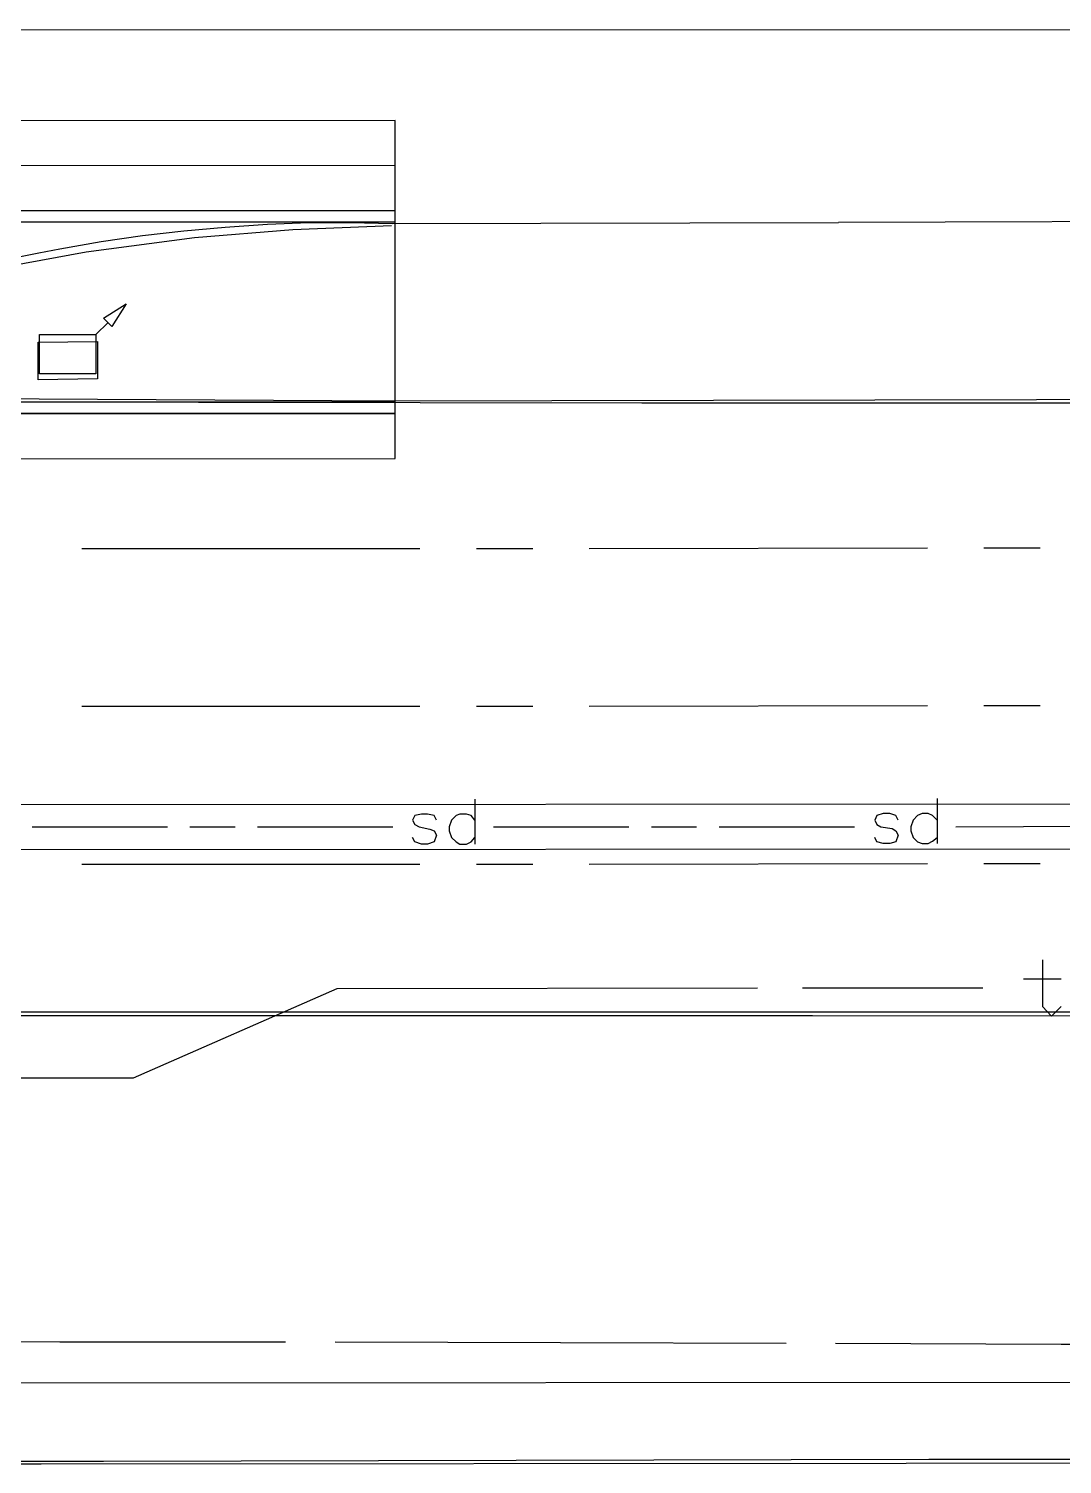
# Model space of a CAD drawing. Header units: feet. Extents: x 0 to 650, y -1 to 437.
# Drawn here: x 395 to 440.8, y 231 to 294.7 of the extents above; entities that cross this region are included whole.
import ezdxf

# ---------------------------------------------------------------- set-up
doc = ezdxf.new("R2010")
doc.units = ezdxf.units.FT
for name, color, linetype in [('DRENAJE_PLUVIAL', 3, 'CONTINUOUS'), ('EJE_VIA', 7, 'CONTINUOUS'), ('ESTRUCTURAS', 7, 'CONTINUOUS'), ('METRO_RW', 140, 'CONTINUOUS'), ('TELECOM', 30, 'CONTINUOUS'), ('TOPO', 8, 'CONTINUOUS')]:
    doc.layers.add(name, color=color, linetype=linetype)

msp = doc.modelspace()

# ---------------------------------------------------------------- linework, layer by layer
at = {"layer": 'DRENAJE_PLUVIAL'}
for p, q in [((414.767, 260.5), (414.767, 258.5)), ((435.267, 260.533), (435.267, 258.533)), ((259.333, 260.2), (531.467, 260.333)), ((395.133, 259.267), (401.133, 259.267)), ((402.133, 259.267), (404.133, 259.267)), ((405.133, 259.267), (411.133, 259.267)), ((415.6, 259.267), (421.6, 259.267)), ((422.6, 259.267), (424.6, 259.267)), ((425.6, 259.267), (431.6, 259.267)), ((436.1, 259.267), (442.1, 259.3)), ((259.333, 258.2), (531.467, 258.333))]:
    msp.add_line(p, q, dxfattribs=at)
for points in [[(413.067, 259.567), (412.967, 259.767), (412.667, 259.833), (412.4, 259.833), (412.1, 259.767), (412, 259.567), (412.1, 259.367), (412.3, 259.267), (412.767, 259.167), (412.967, 259.1), (413.067, 258.9), (412.967, 258.6), (412.667, 258.5), (412.4, 258.5), (412.1, 258.6), (412, 258.8)], [(414.767, 259.567), (414.6, 259.767), (414.4, 259.833), (414.1, 259.833), (413.933, 259.767), (413.733, 259.567), (413.633, 259.267), (413.633, 259.1), (413.733, 258.8), (413.933, 258.6), (414.1, 258.5), (414.4, 258.5), (414.6, 258.6), (414.767, 258.8)], [(433.533, 259.567), (433.433, 259.767), (433.167, 259.867), (432.867, 259.867), (432.6, 259.767), (432.5, 259.567), (432.6, 259.367), (432.767, 259.267), (433.267, 259.2), (433.433, 259.1), (433.533, 258.9), (433.433, 258.6), (433.167, 258.533), (432.867, 258.533), (432.6, 258.6), (432.5, 258.8)], [(435.267, 259.567), (435.067, 259.767), (434.867, 259.867), (434.6, 259.867), (434.4, 259.767), (434.2, 259.567), (434.1, 259.267), (434.1, 259.1), (434.2, 258.8), (434.4, 258.6), (434.6, 258.533), (434.867, 258.533), (435.067, 258.633), (435.267, 258.8)]]:
    msp.add_lwpolyline(points, dxfattribs=at)
at = {"layer": 'EJE_VIA'}
for p, q in [((411.233, 275.6), (411.233, 290.6)), ((411.233, 288.6), (355.833, 288.567)), ((373.167, 286.6), (411.233, 286.6)), ((373.167, 286.1), (411.233, 286.1)), ((411.233, 278.1), (373.167, 278.1)), ((411.233, 277.6), (373.167, 277.6)), ((375.433, 277.6), (411.233, 277.6)), ((352.833, 275.567), (411.233, 275.6)), ((352.833, 275.567), (411.233, 275.6)), ((412.333, 264.6), (397.333, 264.6)), ((417.333, 264.6), (414.833, 264.6)), ((434.833, 264.633), (419.833, 264.6)), ((439.833, 264.633), (437.333, 264.633))]:
    msp.add_line(p, q, dxfattribs=at)
msp.add_lwpolyline([(411.233, 290.6), (352.533, 290.567), (347.833, 285.9), (347.833, 277.5), (350.033, 277.5)], dxfattribs=at)
at = {"layer": 'ESTRUCTURAS'}
for points in [[(398.667, 281.467), (398.3, 281.833), (399.3, 282.467), (398.667, 281.467)], [(398.5, 281.633), (397.967, 281.1), (397.967, 279.367), (395.467, 279.367), (395.467, 281.1), (397.967, 281.1)], [(395.4, 279.1), (395.4, 280.767), (398.033, 280.8), (398.033, 279.133), (395.4, 279.1)]]:
    msp.add_lwpolyline(points, dxfattribs=at)
at = {"layer": 'METRO_RW'}
for p, q in [((531.467, 294.667), (332.8, 294.567)), ((412.333, 271.6), (397.333, 271.6)), ((417.333, 271.6), (414.833, 271.6)), ((434.833, 271.633), (419.833, 271.6)), ((439.833, 271.633), (437.333, 271.633)), ((412.333, 264.6), (397.333, 264.6)), ((417.333, 264.6), (414.833, 264.6)), ((434.833, 264.633), (419.833, 264.6)), ((439.833, 264.633), (437.333, 264.633)), ((412.333, 257.6), (397.333, 257.6)), ((417.333, 257.6), (414.833, 257.6)), ((434.833, 257.633), (419.833, 257.6)), ((439.833, 257.633), (437.333, 257.633)), ((531.467, 234.667), (331.767, 234.567))]:
    msp.add_line(p, q, dxfattribs=at)
at = {"layer": 'TELECOM'}
for p, q in [((408.667, 252.1), (427.3, 252.133)), ((429.3, 252.133), (437.3, 252.133)), ((439.1, 252.533), (440.767, 252.533)), ((399.633, 248.133), (408.667, 252.1)), ((388.5, 248.133), (399.633, 248.133))]:
    msp.add_line(p, q, dxfattribs=at)
msp.add_lwpolyline([(439.933, 253.367), (439.933, 251.3), (440.333, 250.867), (440.767, 251.3)], dxfattribs=at)
at = {"layer": 'TOPO'}
for points in [[(392.767, 283.9), (397.533, 284.767), (402.333, 285.4), (406.7, 285.767), (411.067, 285.933)], [(394.467, 284.533), (395.433, 284.733), (396.367, 284.9), (398.2, 285.233), (400.033, 285.5), (401.867, 285.7), (403.7, 285.867), (405.567, 286), (407.4, 286.067), (409.267, 286.067), (411.1, 286.033), (430.9, 286.067)], [(483.6, 286.167), (449.833, 286.133), (430.9, 286.067)], [(392.767, 283.9), (392.833, 278.267), (411.033, 278.167), (446.833, 278.233)], [(448.033, 278.067), (422.167, 278.067), (392.667, 278.1)], [(372.6, 231), (370, 231.033), (368.633, 231.033), (368.6, 238.6), (368.633, 243.633), (368.6, 251.033), (372.533, 251.1), (375.233, 251.067), (418.167, 251.067), (453.433, 251.067), (480.667, 251.067), (515.533, 251.2), (531.467, 251.067)], [(368.733, 231.067), (368.733, 250.8), (372.4, 250.833), (372.4, 246.933), (375.367, 246.933), (375.333, 250.9), (399.933, 250.9), (429.733, 250.9), (464.9, 250.867), (502.2, 250.9), (531.467, 250.967)], [(386.367, 236.467), (396.367, 236.433), (406.367, 236.433)], [(408.567, 236.433), (418.567, 236.4), (428.567, 236.367)], [(430.767, 236.367), (440.767, 236.333), (454.833, 236.333), (460.533, 236.3)], [(368.733, 231.067), (369.8, 231.1), (369.833, 235.067), (372.767, 235.167), (372.7, 231.133), (398.3, 231.133), (434.9, 231.233), (467.567, 231.233), (501.967, 231.333), (531.467, 231.267)], [(395.533, 231), (372.6, 231), (372.667, 235), (370, 235.033), (370, 231.033)], [(531.467, 231.167), (502.233, 231.133), (467.967, 231.067), (433.9, 231.033), (395.533, 231)]]:
    msp.add_lwpolyline(points, dxfattribs=at)

doc.saveas('drawing.dxf')
